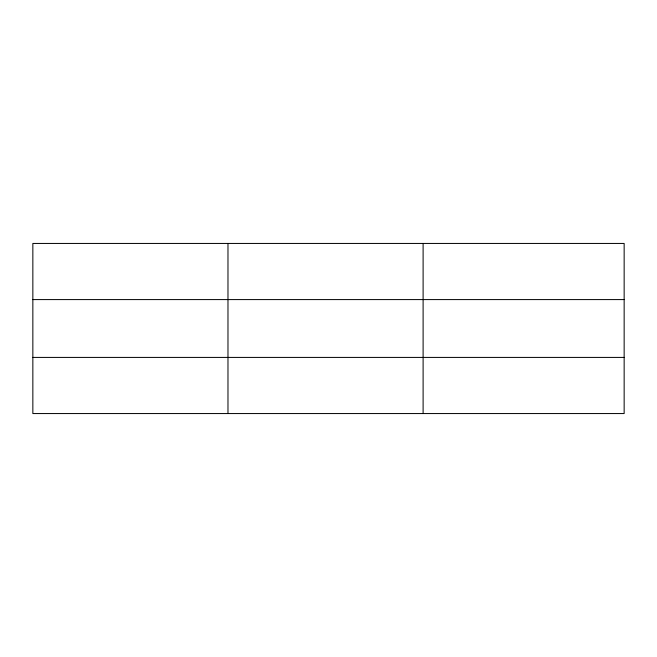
<?xml version="1.0" encoding="UTF-8"?>
<svg xmlns="http://www.w3.org/2000/svg" width="657" height="657" viewBox="0 0 657 657"><rect width="100%" height="100%" fill="white"/><g stroke="black" fill="none" stroke-linecap="round" stroke-linejoin="round"><path stroke-width="0.99" d="M227.979 413.557L227.979 243.443M423.108 413.557L423.108 243.443M624.15 299.584L624.15 243.443L32.85 243.443L32.85 413.557L624.15 413.557L624.15 299.584L32.85 299.584M32.85 357.416L624.15 357.416"/></g></svg>
